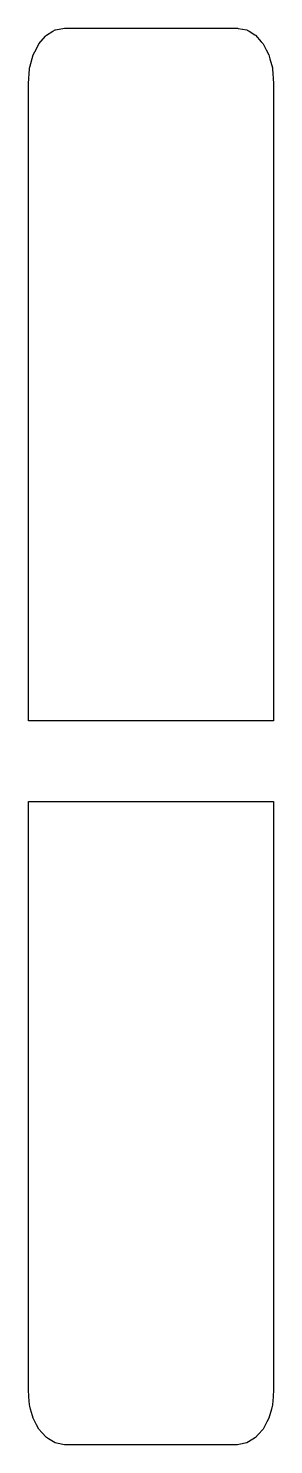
# Model space of a CAD drawing. Header units: metres. Extents: x 2.4 to 16, y -11.9 to 66.7.
import ezdxf

# ---------------------------------------------------------------- set-up
doc = ezdxf.new("R2010")
doc.units = ezdxf.units.M

msp = doc.modelspace()

# ---------------------------------------------------------------- linework, layer by layer
for p, q in [((2.986, 65.824), (3.349, 66.242)), ((3.349, 66.242), (3.4, 66.3)), ((3.4, 66.3), (3.757, 66.522)), ((3.757, 66.522), (3.882, 66.591)), ((3.882, 66.591), (3.898, 66.594)), ((3.898, 66.594), (4.4, 66.683)), ((4.4, 66.683), (5.05, 66.683)), ((5.05, 66.683), (14, 66.683)), ((14, 66.683), (14.034, 66.677)), ((14.034, 66.677), (14.518, 66.591)), ((14.518, 66.591), (14.531, 66.584)), ((14.531, 66.584), (14.643, 66.522)), ((14.643, 66.522), (14.96, 66.325)), ((14.96, 66.325), (15, 66.3)), ((15, 66.3), (15.311, 65.942)), ((2.668, 65.203), (2.847, 65.553)), ((2.847, 65.553), (2.986, 65.824)), ((15.311, 65.942), (15.414, 65.824)), ((15.414, 65.824), (15.588, 65.485)), ((15.588, 65.485), (15.732, 65.203)), ((2.464, 64.439), (2.468, 64.481)), ((2.468, 64.481), (2.482, 64.531)), ((2.482, 64.531), (2.668, 65.203)), ((15.732, 65.203), (15.793, 64.982)), ((15.793, 64.982), (15.932, 64.481)), ((15.932, 64.481), (15.936, 64.439)), ((2.4, 63.611), (2.464, 64.439)), ((15.936, 64.439), (16, 63.611)), ((2.4, 63.318), (2.4, 63.611)), ((2.4, 63.304), (2.4, 63.318)), ((2.4, 61.765), (2.4, 63.304)), ((16, 63.611), (16, 63.231)), ((16, 63.611), (16, 63.611)), ((16, 63.231), (16, 61.464)), ((2.4, 61.695), (2.4, 61.765)), ((2.4, 60.304), (2.4, 61.695)), ((16, 61.464), (16, 60.036)), ((2.4, 59.03), (2.4, 60.304)), ((16, 60.036), (16, 58.797)), ((2.4, 58.901), (2.4, 59.03)), ((2.4, 57.673), (2.4, 58.901)), ((16, 58.797), (16, 57.654)), ((2.4, 57.532), (2.4, 57.673)), ((2.4, 56.315), (2.4, 57.532)), ((16, 57.654), (16, 56.54)), ((2.4, 56.176), (2.4, 56.315)), ((2.4, 56.06), (2.4, 56.176)), ((2.4, 55.977), (2.4, 56.06)), ((2.4, 54.883), (2.4, 55.977)), ((16, 56.54), (16, 56.257)), ((16, 56.257), (16, 55.996)), ((16, 55.996), (16, 51.645)), ((2.4, 53.774), (2.4, 54.883)), ((2.4, 51.645), (2.4, 53.774)), ((2.4, 48.411), (2.4, 51.645)), ((16, 51.645), (16, 48.411)), ((2.4, 38.74), (2.4, 48.411)), ((16, 48.411), (16, 38.74)), ((2.4, 28.238), (2.4, 38.74)), ((16, 38.74), (16, 28.238)), ((9.43, 28.238), (2.4, 28.238)), ((16, 28.238), (9.43, 28.238)), ((2.4, 14.157), (2.4, 23.762)), ((2.4, 23.762), (8.97, 23.762)), ((8.97, 23.762), (16, 23.762)), ((16, 23.762), (16, 14.157)), ((2.4, 7.223), (2.4, 14.157)), ((16, 14.157), (16, 7.223)), ((2.4, 3.321), (2.4, 7.223)), ((16, 7.223), (16, 3.321)), ((2.4, 1.578), (2.4, 3.321)), ((16, 3.321), (16, -0.833)), ((2.4, 0.172), (2.4, 1.578)), ((2.4, -1.037), (2.4, 0.172)), ((2.4, -1.143), (2.4, -1.037)), ((2.4, -1.275), (2.4, -1.143)), ((2.4, -1.421), (2.4, -1.275)), ((2.4, -2.662), (2.4, -1.421)), ((16, -0.833), (16, -1.118)), ((16, -1.118), (16, -1.434)), ((16, -1.434), (16, -2.542)), ((2.4, -2.804), (2.4, -2.662)), ((2.4, -4.073), (2.4, -2.804)), ((16, -2.542), (16, -3.709)), ((16, -2.542), (16, -2.542)), ((16, -3.709), (16, -5.017)), ((2.4, -5.426), (2.4, -4.073)), ((2.4, -5.531), (2.4, -5.426)), ((16, -5.017), (16, -6.591)), ((2.4, -7.003), (2.4, -5.531)), ((2.4, -7.066), (2.4, -7.003)), ((2.4, -8.714), (2.4, -7.066)), ((16, -6.591), (16, -8.647)), ((16, -8.647), (16, -8.666)), ((2.4, -8.883), (2.4, -8.714)), ((2.432, -9.286), (2.4, -8.883)), ((2.468, -9.734), (2.432, -9.286)), ((15.968, -9.286), (15.932, -9.734)), ((16, -8.883), (15.968, -9.286)), ((16, -8.666), (16, -8.883)), ((2.484, -9.8), (2.468, -9.734)), ((2.526, -9.971), (2.484, -9.8)), ((2.631, -10.342), (2.526, -9.971)), ((15.874, -9.971), (15.732, -10.472)), ((15.932, -9.734), (15.874, -9.971)), ((2.668, -10.472), (2.631, -10.342)), ((2.855, -10.83), (2.668, -10.472)), ((2.986, -11.079), (2.855, -10.83)), ((15.629, -10.669), (15.414, -11.079)), ((15.732, -10.472), (15.629, -10.669)), ((3.151, -11.265), (2.986, -11.079)), ((3.4, -11.545), (3.151, -11.265)), ((3.521, -11.619), (3.4, -11.545)), ((3.882, -11.838), (3.521, -11.619)), ((14.608, -11.784), (14.518, -11.838)), ((15, -11.545), (14.608, -11.784)), ((15.149, -11.377), (15, -11.545)), ((15.414, -11.079), (15.149, -11.377)), ((3.963, -11.854), (3.882, -11.838)), ((4.4, -11.938), (3.963, -11.854)), ((5.566, -11.938), (4.4, -11.938)), ((14, -11.938), (5.566, -11.938)), ((14.066, -11.925), (14, -11.938)), ((14.518, -11.838), (14.066, -11.925))]:
    msp.add_line(p, q)

doc.saveas('drawing.dxf')
